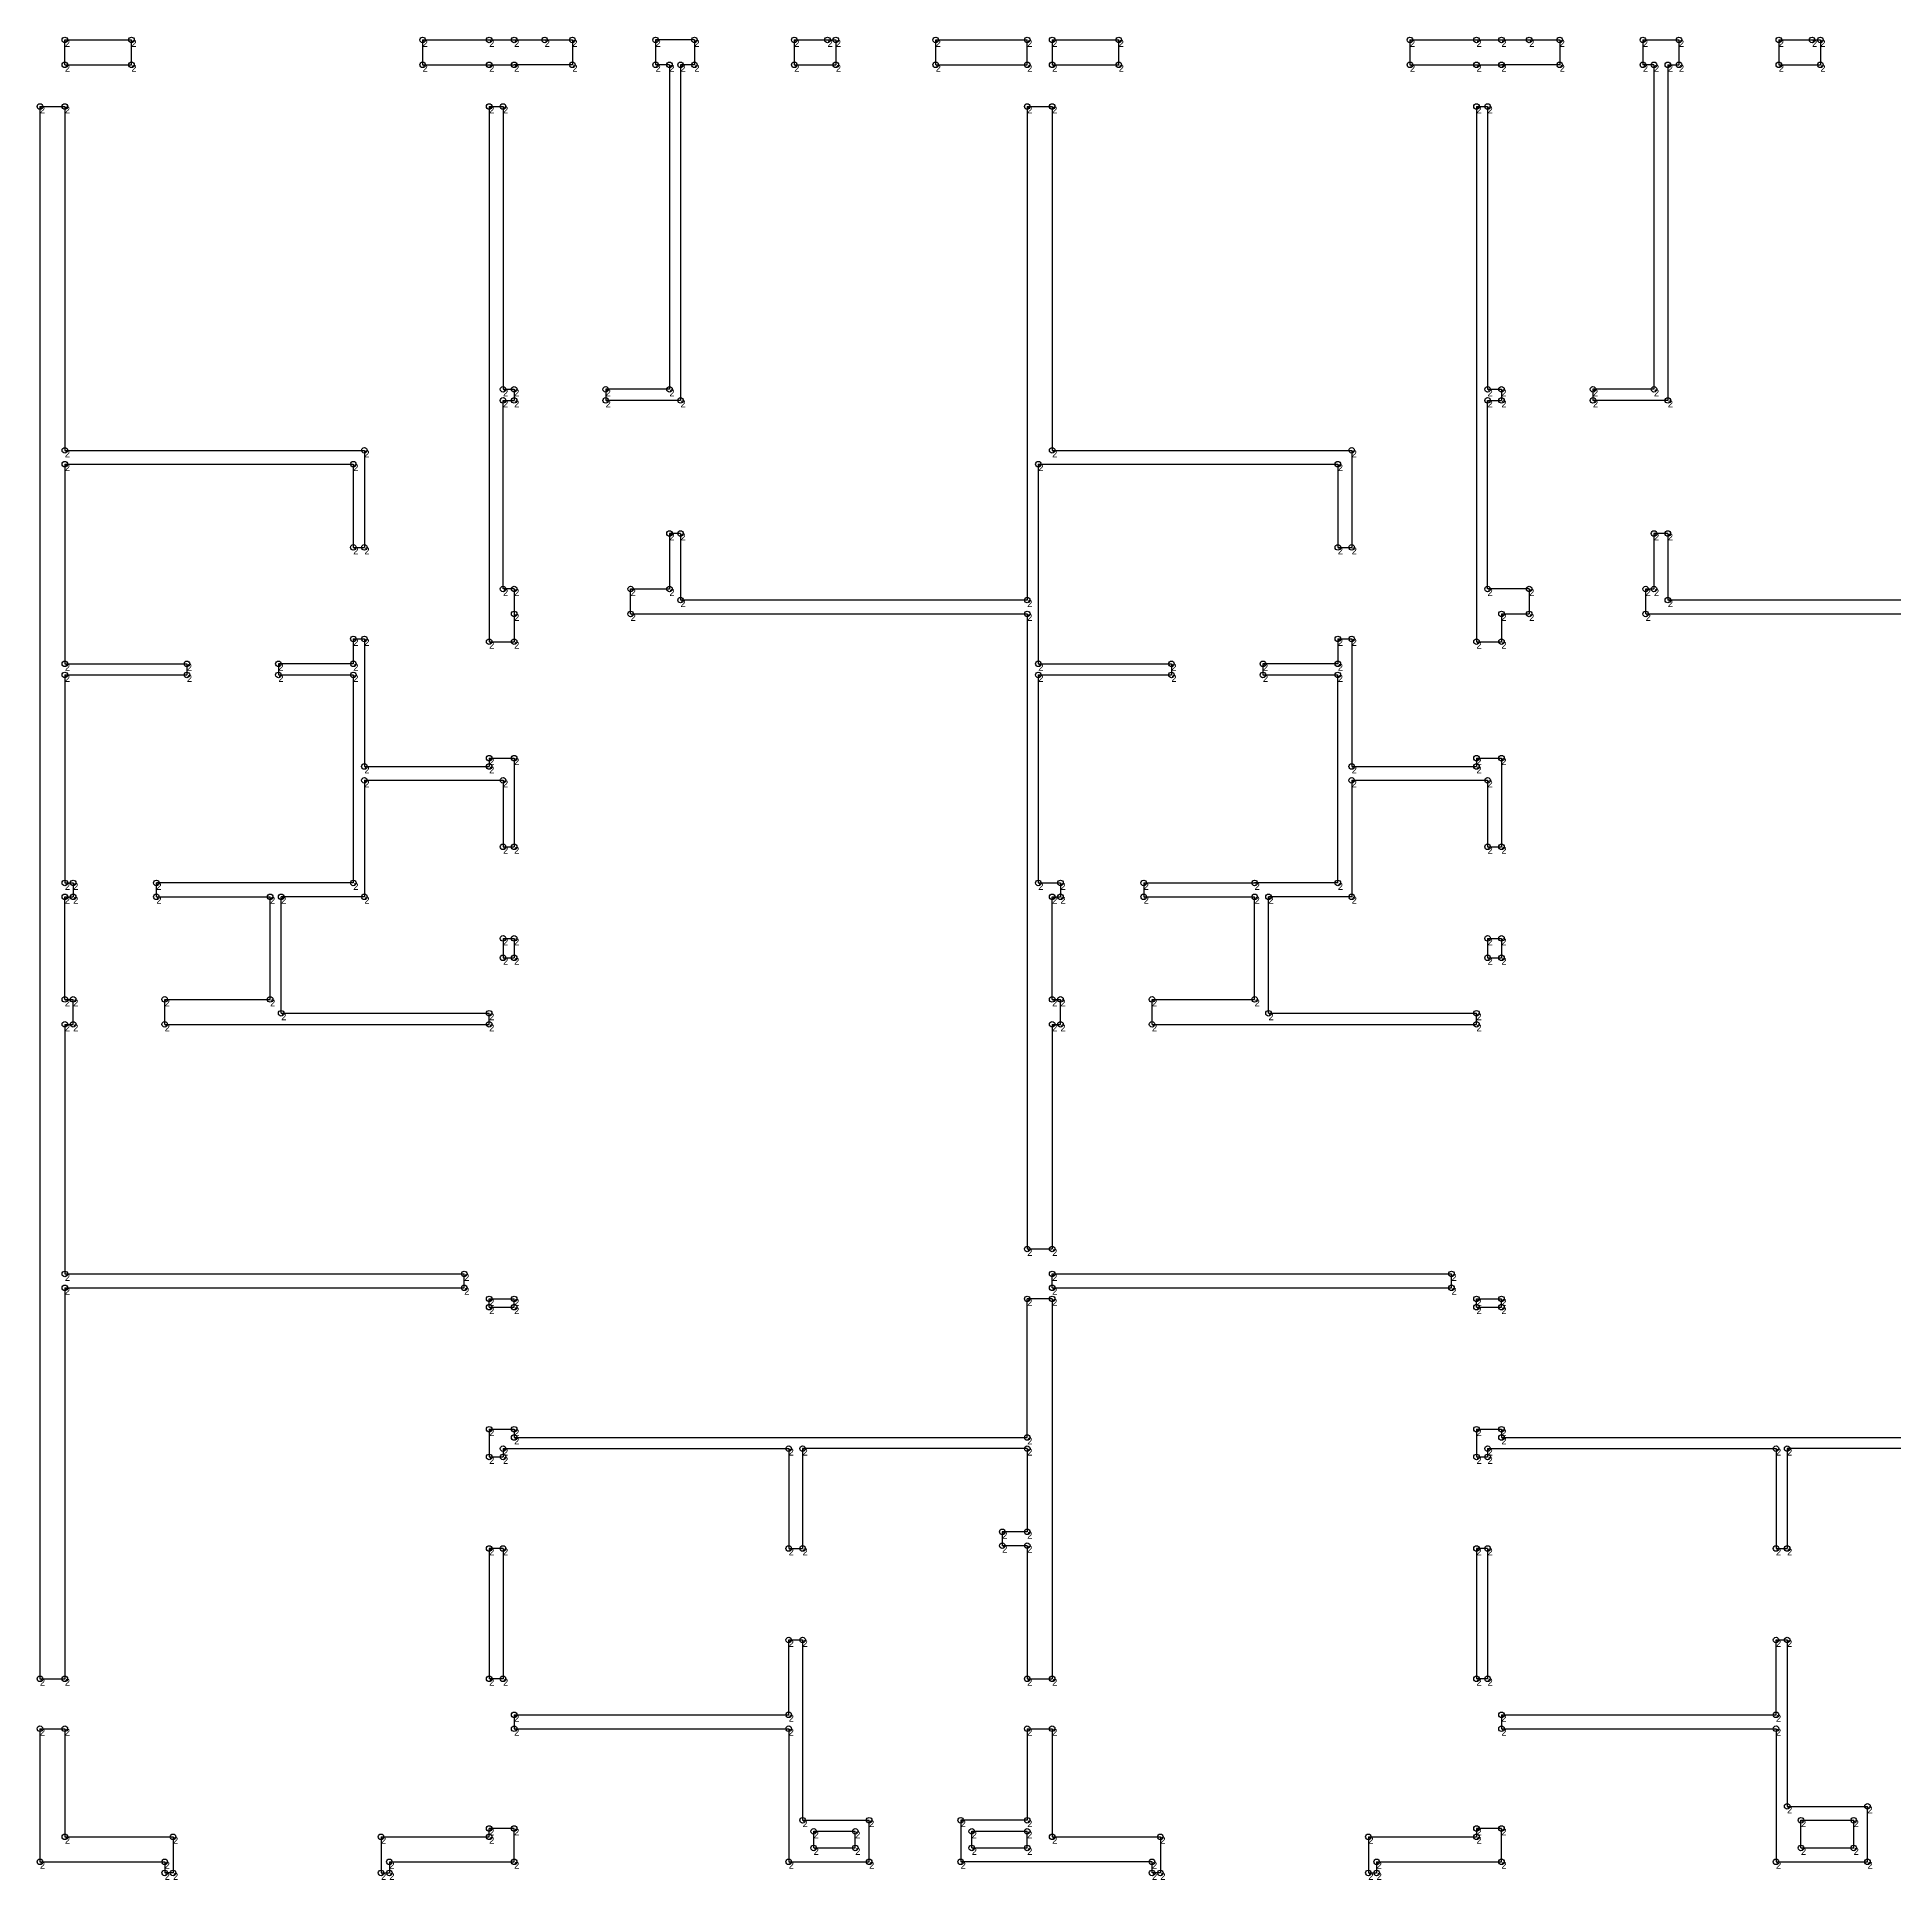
# Model space of a CAD drawing. Header units: metres. Extents: x 233 to 1676, y 438 to 1102.
# Drawn here: x 233 to 903, y 438 to 1102 of the extents above; entities that cross this region are included whole.
import ezdxf

# ---------------------------------------------------------------- set-up
doc = ezdxf.new("R2010")
doc.units = ezdxf.units.M

msp = doc.modelspace()

# ---------------------------------------------------------------- linework, layer by layer
for p, q in [((243, 1092), (243, 1101)), ((243, 1101), (267, 1101)), ((267, 1092), (267, 1101)), ((372, 1101), (396, 1101)), ((372, 1101), (372, 1092)), ((396, 1101), (405, 1101)), ((405, 1101), (426, 1101)), ((416, 1101), (416, 1101)), ((426, 1101), (426, 1092)), ((470, 1101), (456, 1101)), ((456, 1101), (456, 1092)), ((470, 1101), (470, 1092)), ((506, 1101), (506, 1092)), ((506, 1101), (521, 1101)), ((518, 1101), (518, 1101)), ((521, 1101), (521, 1092)), ((557, 1092), (557, 1101)), ((557, 1101), (590, 1101)), ((590, 1092), (590, 1101)), ((599, 1101), (599, 1092)), ((599, 1101), (623, 1101)), ((623, 1092), (623, 1101)), ((728, 1101), (752, 1101)), ((728, 1101), (728, 1092)), ((752, 1101), (761, 1101)), ((761, 1101), (782, 1101)), ((771, 1101), (771, 1101)), ((782, 1101), (782, 1092)), ((812, 1101), (812, 1092)), ((812, 1101), (825, 1101)), ((825, 1101), (825, 1092)), ((861, 1101), (861, 1092)), ((861, 1101), (876, 1101)), ((873, 1101), (873, 1101)), ((876, 1101), (876, 1092)), ((243, 1092), (267, 1092)), ((372, 1092), (396, 1092)), ((396, 1092), (405, 1092)), ((426, 1092), (405, 1092)), ((461, 1092), (456, 1092)), ((461, 1092), (461, 975)), ((470, 1092), (465, 1092)), ((465, 1092), (465, 971)), ((506, 1092), (521, 1092)), ((557, 1092), (590, 1092)), ((599, 1092), (623, 1092)), ((728, 1092), (752, 1092)), ((752, 1092), (761, 1092)), ((782, 1092), (761, 1092)), ((816, 1092), (812, 1092)), ((816, 1092), (816, 975)), ((821, 1092), (821, 971)), ((821, 1092), (825, 1092)), ((861, 1092), (876, 1092)), ((234, 1077), (234, 510)), ((234, 1077), (243, 1077)), ((243, 1077), (243, 953)), ((396, 1077), (396, 884)), ((396, 1077), (401, 1077)), ((401, 1077), (401, 975)), ((590, 1077), (590, 899)), ((590, 1077), (599, 1077)), ((599, 1077), (599, 953)), ((752, 1077), (752, 884)), ((752, 1077), (756, 1077)), ((756, 1077), (756, 975)), ((401, 975), (405, 975)), ((405, 975), (405, 971)), ((461, 975), (438, 975)), ((438, 975), (438, 971)), ((756, 975), (761, 975)), ((761, 975), (761, 971)), ((816, 975), (794, 975)), ((794, 975), (794, 971)), ((401, 903), (401, 971)), ((401, 971), (405, 971)), ((465, 971), (438, 971)), ((756, 903), (756, 971)), ((756, 971), (761, 971)), ((821, 971), (794, 971)), ((243, 953), (351, 953)), ((351, 953), (351, 918)), ((599, 953), (707, 953)), ((707, 953), (707, 918)), ((243, 948), (243, 876)), ((243, 948), (347, 948)), ((347, 948), (347, 918)), ((594, 948), (594, 876)), ((594, 948), (702, 948)), ((702, 948), (702, 918)), ((347, 918), (351, 918)), ((465, 923), (461, 923)), ((461, 923), (461, 903)), ((465, 923), (465, 899)), ((702, 918), (707, 918)), ((821, 923), (816, 923)), ((816, 923), (816, 903)), ((821, 923), (821, 899)), ((405, 903), (401, 903)), ((405, 903), (405, 894)), ((447, 894), (447, 903)), ((447, 903), (461, 903)), ((590, 899), (465, 899)), ((771, 903), (756, 903)), ((771, 903), (771, 894)), ((813, 894), (813, 903)), ((813, 903), (816, 903)), ((950, 899), (821, 899)), ((405, 894), (405, 884)), ((447, 894), (590, 894)), ((590, 894), (590, 665)), ((761, 894), (771, 894)), ((761, 894), (761, 884)), ((813, 894), (950, 894)), ((347, 885), (347, 876)), ((347, 885), (351, 885)), ((351, 885), (351, 839)), ((702, 885), (702, 876)), ((702, 885), (707, 885)), ((707, 885), (707, 839)), ((396, 884), (405, 884)), ((752, 884), (761, 884)), ((243, 876), (287, 876)), ((243, 872), (287, 872)), ((243, 872), (243, 797)), ((287, 876), (287, 872)), ((347, 876), (320, 876)), ((320, 876), (320, 872)), ((320, 872), (347, 872)), ((347, 872), (347, 797)), ((594, 876), (642, 876)), ((594, 872), (642, 872)), ((594, 872), (594, 797)), ((642, 876), (642, 872)), ((702, 876), (675, 876)), ((675, 876), (675, 872)), ((675, 872), (702, 872)), ((702, 797), (702, 872)), ((351, 839), (396, 839)), ((396, 842), (396, 839)), ((396, 842), (405, 842)), ((405, 842), (405, 810)), ((707, 839), (752, 839)), ((752, 842), (752, 839)), ((752, 842), (761, 842)), ((761, 842), (761, 810)), ((351, 834), (351, 792)), ((351, 834), (401, 834)), ((401, 834), (401, 810)), ((707, 834), (707, 792)), ((707, 834), (756, 834)), ((756, 834), (756, 810)), ((401, 810), (405, 810)), ((756, 810), (761, 810)), ((243, 797), (246, 797)), ((243, 755), (243, 792)), ((243, 792), (246, 792)), ((246, 797), (246, 792)), ((347, 797), (276, 797)), ((276, 792), (276, 797)), ((276, 792), (317, 792)), ((317, 755), (317, 792)), ((351, 792), (321, 792)), ((321, 750), (321, 792)), ((594, 797), (602, 797)), ((599, 755), (599, 792)), ((599, 792), (602, 792)), ((602, 797), (602, 792)), ((632, 797), (672, 797)), ((632, 797), (632, 792)), ((632, 792), (672, 792)), ((702, 797), (672, 797)), ((672, 755), (672, 792)), ((707, 792), (677, 792)), ((677, 750), (677, 792)), ((401, 777), (401, 770)), ((401, 777), (405, 777)), ((405, 777), (405, 770)), ((756, 777), (756, 770)), ((756, 777), (761, 777)), ((761, 777), (761, 770)), ((401, 770), (405, 770)), ((756, 770), (761, 770)), ((243, 755), (246, 755)), ((246, 746), (246, 755)), ((279, 746), (279, 755)), ((279, 755), (317, 755)), ((599, 755), (602, 755)), ((602, 746), (602, 755)), ((635, 746), (635, 755)), ((635, 755), (672, 755)), ((243, 746), (243, 656)), ((243, 746), (246, 746)), ((279, 746), (396, 746)), ((321, 750), (396, 750)), ((396, 746), (396, 750)), ((599, 746), (599, 665)), ((599, 746), (602, 746)), ((635, 746), (752, 746)), ((677, 750), (752, 750)), ((752, 746), (752, 750)), ((590, 665), (599, 665)), ((243, 656), (387, 656)), ((243, 651), (387, 651)), ((243, 651), (243, 510)), ((387, 651), (387, 656)), ((599, 651), (599, 656)), ((599, 656), (743, 656)), ((599, 651), (743, 651)), ((743, 651), (743, 656)), ((396, 644), (396, 647)), ((396, 647), (405, 647)), ((396, 644), (405, 644)), ((405, 644), (405, 647)), ((590, 597), (590, 647)), ((599, 647), (590, 647)), ((599, 647), (599, 510)), ((752, 644), (752, 647)), ((752, 647), (761, 647)), ((752, 644), (761, 644)), ((761, 644), (761, 647)), ((396, 600), (396, 590)), ((396, 600), (405, 600)), ((405, 600), (405, 597)), ((405, 597), (590, 597)), ((752, 600), (752, 590)), ((752, 600), (761, 600)), ((761, 600), (761, 597)), ((761, 597), (950, 597)), ((396, 590), (401, 590)), ((401, 593), (504, 593)), ((401, 593), (401, 590)), ((504, 593), (504, 557)), ((590, 593), (509, 593)), ((509, 593), (509, 557)), ((590, 593), (590, 563)), ((752, 590), (756, 590)), ((756, 593), (860, 593)), ((756, 593), (756, 590)), ((860, 593), (860, 557)), ((950, 593), (864, 593)), ((864, 593), (864, 557)), ((590, 563), (581, 563)), ((581, 563), (581, 558)), ((401, 557), (396, 557)), ((396, 557), (396, 510)), ((401, 557), (401, 510)), ((504, 557), (509, 557)), ((590, 558), (581, 558)), ((590, 558), (590, 510)), ((756, 557), (752, 557)), ((752, 557), (752, 510)), ((756, 557), (756, 510)), ((860, 557), (864, 557)), ((504, 497), (504, 524)), ((504, 524), (509, 524)), ((509, 524), (509, 459)), ((860, 497), (860, 524)), ((860, 524), (864, 524)), ((864, 524), (864, 464)), ((234, 510), (243, 510)), ((401, 510), (396, 510)), ((590, 510), (599, 510)), ((756, 510), (752, 510)), ((405, 497), (504, 497)), ((405, 497), (405, 492)), ((761, 497), (860, 497)), ((761, 497), (761, 492)), ((234, 492), (234, 444)), ((234, 492), (243, 492)), ((243, 492), (243, 453)), ((405, 492), (504, 492)), ((504, 492), (504, 444)), ((590, 492), (590, 459)), ((590, 492), (599, 492)), ((599, 492), (599, 453)), ((761, 492), (860, 492)), ((860, 492), (860, 444)), ((864, 464), (893, 464)), ((893, 444), (893, 464)), ((405, 456), (396, 456)), ((396, 453), (396, 456)), ((405, 444), (405, 456)), ((509, 459), (533, 459)), ((533, 444), (533, 459)), ((590, 459), (566, 459)), ((566, 459), (566, 444)), ((761, 456), (752, 456)), ((752, 456), (752, 453)), ((761, 444), (761, 456)), ((869, 449), (869, 459)), ((869, 459), (888, 459)), ((888, 449), (888, 459)), ((243, 453), (282, 453)), ((282, 453), (282, 440)), ((357, 453), (396, 453)), ((357, 453), (357, 440)), ((513, 449), (513, 455)), ((513, 455), (528, 455)), ((513, 449), (528, 449)), ((528, 449), (528, 455)), ((570, 449), (570, 455)), ((570, 455), (590, 455)), ((570, 449), (590, 449)), ((590, 449), (590, 455)), ((599, 453), (638, 453)), ((638, 453), (638, 440)), ((713, 453), (752, 453)), ((713, 453), (713, 440)), ((869, 449), (888, 449)), ((234, 444), (279, 444)), ((279, 444), (279, 440)), ((360, 444), (405, 444)), ((360, 444), (360, 440)), ((504, 444), (533, 444)), ((635, 444), (566, 444)), ((635, 440), (635, 444)), ((716, 444), (761, 444)), ((716, 444), (716, 440)), ((860, 444), (893, 444)), ((282, 440), (279, 440)), ((357, 440), (360, 440)), ((638, 440), (635, 440)), ((713, 440), (716, 440))]:
    msp.add_line(p, q)
at = {"layer": 'debug', "color": 5}
for centre in [(243, 1101), (267, 1101), (372, 1101), (396, 1101), (405, 1101), (416, 1101), (426, 1101), (456, 1101), (470, 1101), (506, 1101), (518, 1101), (521, 1101), (557, 1101), (590, 1101), (599, 1101), (623, 1101), (728, 1101), (752, 1101), (761, 1101), (771, 1101), (782, 1101), (812, 1101), (825, 1101), (861, 1101), (873, 1101), (876, 1101), (243, 1092), (267, 1092), (372, 1092), (396, 1092), (405, 1092), (426, 1092), (456, 1092), (461, 1092), (465, 1092), (470, 1092), (506, 1092), (521, 1092), (557, 1092), (590, 1092), (599, 1092), (623, 1092), (728, 1092), (752, 1092), (761, 1092), (782, 1092), (812, 1092), (816, 1092), (821, 1092), (825, 1092), (861, 1092), (876, 1092), (234, 1077), (243, 1077), (396, 1077), (401, 1077), (590, 1077), (599, 1077), (752, 1077), (756, 1077), (401, 975), (401, 971), (405, 975), (405, 971), (438, 975), (438, 971), (461, 975), (465, 971), (756, 975), (756, 971), (761, 975), (761, 971), (794, 975), (794, 971), (816, 975), (821, 971), (243, 953), (351, 953), (599, 953), (707, 953), (243, 948), (347, 948), (594, 948), (702, 948), (347, 918), (351, 918), (461, 923), (465, 923), (702, 918), (707, 918), (816, 923), (821, 923), (401, 903), (405, 903), (447, 903), (461, 903), (465, 899), (590, 899), (756, 903), (771, 903), (813, 903), (816, 903), (821, 899), (405, 894), (447, 894), (590, 894), (761, 894), (771, 894), (813, 894), (347, 885), (351, 885), (396, 884), (405, 884), (702, 885), (707, 885), (752, 884), (761, 884), (243, 876), (243, 872), (287, 876), (287, 872), (320, 876), (320, 872), (347, 876), (347, 872), (594, 876), (594, 872), (642, 876), (642, 872), (675, 876), (675, 872), (702, 876), (702, 872), (351, 839), (396, 842), (396, 839), (405, 842), (707, 839), (752, 842), (752, 839), (761, 842), (351, 834), (401, 834), (707, 834), (756, 834), (401, 810), (405, 810), (756, 810), (761, 810), (243, 797), (246, 797), (276, 797), (347, 797), (594, 797), (602, 797), (632, 797), (672, 797), (702, 797), (243, 792), (246, 792), (276, 792), (317, 792), (321, 792), (351, 792), (599, 792), (602, 792), (632, 792), (672, 792), (677, 792), (707, 792), (401, 777), (405, 777), (756, 777), (761, 777), (401, 770), (405, 770), (756, 770), (761, 770), (243, 755), (246, 755), (279, 755), (317, 755), (321, 750), (396, 750), (599, 755), (602, 755), (635, 755), (672, 755), (677, 750), (752, 750), (243, 746), (246, 746), (279, 746), (396, 746), (599, 746), (602, 746), (635, 746), (752, 746), (590, 665), (599, 665), (243, 656), (387, 656), (599, 656), (743, 656), (243, 651), (387, 651), (599, 651), (743, 651), (396, 647), (396, 644), (405, 647), (405, 644), (590, 647), (599, 647), (752, 647), (752, 644), (761, 647), (761, 644), (396, 600), (405, 600), (405, 597), (590, 597), (752, 600), (761, 600), (761, 597), (396, 590), (401, 593), (401, 590), (504, 593), (509, 593), (590, 593), (752, 590), (756, 593), (756, 590), (860, 593), (864, 593), (581, 563), (590, 563), (396, 557), (401, 557), (504, 557), (509, 557), (581, 558), (590, 558), (752, 557), (756, 557), (860, 557), (864, 557), (504, 524), (509, 524), (860, 524), (864, 524), (234, 510), (243, 510), (396, 510), (401, 510), (590, 510), (599, 510), (752, 510), (756, 510), (405, 497), (504, 497), (761, 497), (860, 497), (234, 492), (243, 492), (405, 492), (504, 492), (590, 492), (599, 492), (761, 492), (860, 492), (864, 464), (893, 464), (396, 456), (405, 456), (509, 459), (513, 455), (528, 455), (533, 459), (566, 459), (570, 455), (590, 459), (590, 455), (752, 456), (761, 456), (869, 459), (888, 459), (243, 453), (282, 453), (357, 453), (396, 453), (513, 449), (528, 449), (570, 449), (590, 449), (599, 453), (638, 453), (713, 453), (752, 453), (869, 449), (888, 449), (234, 444), (279, 444), (360, 444), (405, 444), (504, 444), (533, 444), (566, 444), (635, 444), (716, 444), (761, 444), (860, 444), (893, 444), (279, 440), (282, 440), (357, 440), (360, 440), (635, 440), (638, 440), (713, 440), (716, 440)]:
    msp.add_circle(centre, 1, dxfattribs=at)

# ---------------------------------------------------------------- texts
at = {"layer": 'debug', "char_height": 2.5, "attachment_point": 1}
for insert in [(243, 1101), (267, 1101), (372, 1101), (396, 1101), (405, 1101), (416, 1101), (426, 1101), (456, 1101), (470, 1101), (506, 1101), (518, 1101), (521, 1101), (557, 1101), (590, 1101), (599, 1101), (623, 1101), (728, 1101), (752, 1101), (761, 1101), (771, 1101), (782, 1101), (812, 1101), (825, 1101), (861, 1101), (873, 1101), (876, 1101), (243, 1092), (267, 1092), (372, 1092), (396, 1092), (405, 1092), (426, 1092), (456, 1092), (461, 1092), (465, 1092), (470, 1092), (506, 1092), (521, 1092), (557, 1092), (590, 1092), (599, 1092), (623, 1092), (728, 1092), (752, 1092), (761, 1092), (782, 1092), (812, 1092), (816, 1092), (821, 1092), (825, 1092), (861, 1092), (876, 1092), (234, 1077), (243, 1077), (396, 1077), (401, 1077), (590, 1077), (599, 1077), (752, 1077), (756, 1077), (401, 975), (405, 975), (438, 975), (461, 975), (756, 975), (761, 975), (794, 975), (816, 975), (401, 971), (405, 971), (438, 971), (465, 971), (756, 971), (761, 971), (794, 971), (821, 971), (243, 953), (351, 953), (599, 953), (707, 953), (243, 948), (347, 948), (594, 948), (702, 948), (347, 918), (351, 918), (461, 923), (465, 923), (702, 918), (707, 918), (816, 923), (821, 923), (401, 903), (405, 903), (447, 903), (461, 903), (465, 899), (590, 899), (756, 903), (771, 903), (813, 903), (816, 903), (821, 899), (405, 894), (447, 894), (590, 894), (761, 894), (771, 894), (813, 894), (347, 885), (351, 885), (702, 885), (707, 885), (396, 884), (405, 884), (752, 884), (761, 884), (243, 876), (243, 872), (287, 876), (287, 872), (320, 876), (320, 872), (347, 876), (347, 872), (594, 876), (594, 872), (642, 876), (642, 872), (675, 876), (675, 872), (702, 876), (702, 872), (351, 839), (396, 842), (396, 839), (405, 842), (707, 839), (752, 842), (752, 839), (761, 842), (351, 834), (401, 834), (707, 834), (756, 834), (401, 810), (405, 810), (756, 810), (761, 810), (243, 797), (243, 792), (246, 797), (246, 792), (276, 797), (276, 792), (317, 792), (321, 792), (347, 797), (351, 792), (594, 797), (599, 792), (602, 797), (602, 792), (632, 797), (632, 792), (672, 797), (672, 792), (677, 792), (702, 797), (707, 792), (401, 777), (405, 777), (756, 777), (761, 777), (401, 770), (405, 770), (756, 770), (761, 770), (243, 755), (246, 755), (279, 755), (317, 755), (599, 755), (602, 755), (635, 755), (672, 755), (243, 746), (246, 746), (279, 746), (321, 750), (396, 750), (396, 746), (599, 746), (602, 746), (635, 746), (677, 750), (752, 750), (752, 746), (590, 665), (599, 665), (243, 656), (243, 651), (387, 656), (387, 651), (599, 656), (599, 651), (743, 656), (743, 651), (396, 647), (396, 644), (405, 647), (405, 644), (590, 647), (599, 647), (752, 647), (752, 644), (761, 647), (761, 644), (396, 600), (405, 600), (405, 597), (590, 597), (752, 600), (761, 600), (761, 597), (396, 590), (401, 593), (401, 590), (504, 593), (509, 593), (590, 593), (752, 590), (756, 593), (756, 590), (860, 593), (864, 593), (581, 563), (590, 563), (396, 557), (401, 557), (504, 557), (509, 557), (581, 558), (590, 558), (752, 557), (756, 557), (860, 557), (864, 557), (504, 524), (509, 524), (860, 524), (864, 524), (234, 510), (243, 510), (396, 510), (401, 510), (590, 510), (599, 510), (752, 510), (756, 510), (405, 497), (504, 497), (761, 497), (860, 497), (234, 492), (243, 492), (405, 492), (504, 492), (590, 492), (599, 492), (761, 492), (860, 492), (864, 464), (893, 464), (396, 456), (405, 456), (509, 459), (533, 459), (566, 459), (590, 459), (752, 456), (761, 456), (869, 459), (888, 459), (243, 453), (282, 453), (357, 453), (396, 453), (513, 455), (513, 449), (528, 455), (528, 449), (570, 455), (570, 449), (590, 455), (590, 449), (599, 453), (638, 453), (713, 453), (752, 453), (869, 449), (888, 449), (234, 444), (279, 444), (360, 444), (405, 444), (504, 444), (533, 444), (566, 444), (635, 444), (716, 444), (761, 444), (860, 444), (893, 444), (279, 440), (282, 440), (357, 440), (360, 440), (635, 440), (638, 440), (713, 440), (716, 440)]:
    msp.add_mtext('2', dxfattribs=dict(at, insert=insert))

doc.saveas('drawing.dxf')
